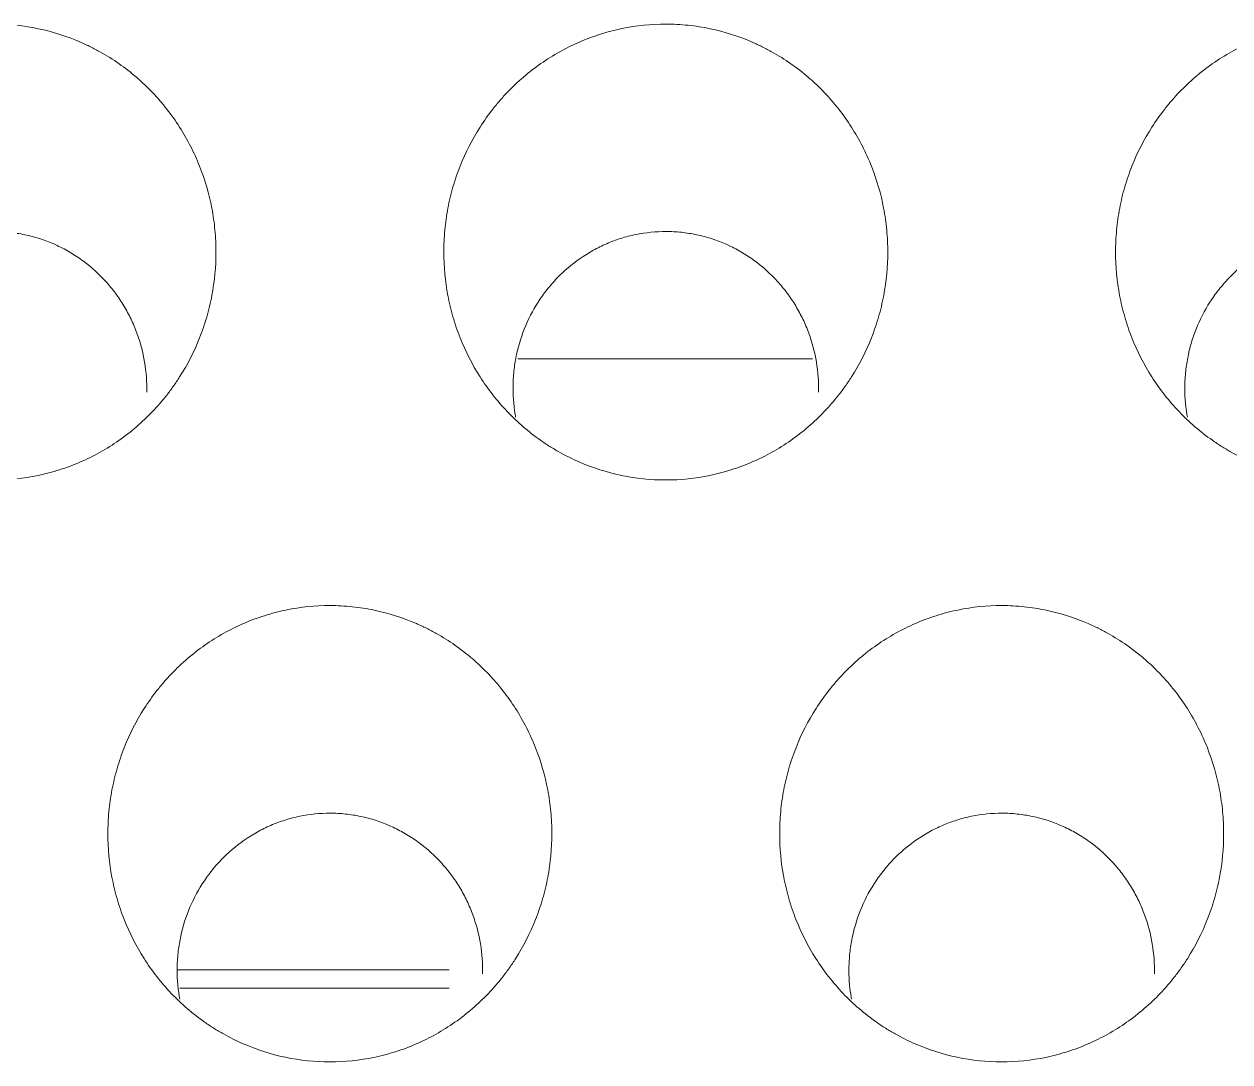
# Model space of a CAD drawing. Header units: millimetres. Extents: x 70151 to 230897, y 35202 to 113211.
# Drawn here: x 178589.31 to 178594.67, y 69182.31 to 69186.92 of the extents above; entities that cross this region are included whole.
import ezdxf

# ---------------------------------------------------------------- set-up
doc = ezdxf.new("R2010")
doc.units = ezdxf.units.MM
doc.header["$LTSCALE"] = 50
doc.layers.add('2-con', color=2, linetype='Continuous')
doc.layers.add('mark-B', color=2, linetype='Continuous', lineweight=20)

# ---------------------------------------------------------------- blocks, each defined once
blk = doc.blocks.new('무풍1WAY 대형')
at = {"layer": 'mark-B'}
for p, q in [((63.7149, -423.1851), (64.9114, -423.1851)), ((64.9212, -423.2677), (63.7143, -423.2677)), ((63.409, -425.9843), (62.0982, -425.9843))]:
    blk.add_line(p, q, dxfattribs=at)
for points, knots in [([(61.2572, -422.8577), (61.1906, -422.8577), (61.1253, -422.8646), (61.0289, -422.8846), (60.9971, -422.893), (60.9498, -422.908), (60.9341, -422.9135), (60.9031, -422.9251), (60.8878, -422.9313), (60.8124, -422.9641), (60.7553, -422.9961), (60.6745, -423.0527), (60.6482, -423.0731), (60.5984, -423.116), (60.551, -423.1611), (60.5083, -423.2105), (60.4781, -423.2491), (60.4683, -423.2622), (60.4493, -423.289), (60.4401, -423.3027), (60.3959, -423.3721), (60.3664, -423.4301), (60.3306, -423.5209), (60.32, -423.5517), (60.3064, -423.5989), (60.3022, -423.6149), (60.2945, -423.6468), (60.2911, -423.6627), (60.276, -423.7428), (60.2699, -423.8074), (60.2699, -423.8887), (60.2703, -423.905), (60.2718, -423.9377), (60.273, -423.9541), (60.2776, -424.0031), (60.2822, -424.0353), (60.3004, -424.131), (60.3184, -424.1934), (60.3544, -424.2846), (60.368, -424.3147), (60.3978, -424.373), (60.4139, -424.4013), (60.4664, -424.4835), (60.5064, -424.5349), (60.5634, -424.5946), (60.5751, -424.6062), (60.5989, -424.6289), (60.6354, -424.6619), (60.6998, -424.7119), (60.7552, -424.7468), (60.7982, -424.7709), (60.8127, -424.7786), (60.8424, -424.7934), (60.8575, -424.8004), (60.9331, -424.8333), (60.9956, -424.8531), (61.092, -424.8733), (61.1246, -424.8784), (61.1908, -424.8853), (61.2237, -424.887), (61.3223, -424.8871), (61.3876, -424.8805), (61.4687, -424.8637), (61.4849, -424.8599), (61.5169, -424.8515), (61.5645, -424.8377), (61.6413, -424.8089), (61.7001, -424.7799), (61.7576, -424.7478), (61.7858, -424.7301), (61.8667, -424.6735), (61.9162, -424.6309), (61.9728, -424.5717), (61.9838, -424.5596), (62.0053, -424.5347), (62.0159, -424.522), (62.0463, -424.4831), (62.0652, -424.4564), (62.1178, -424.374), (62.1475, -424.316), (62.1777, -424.2397), (62.1834, -424.2242), (62.194, -424.1932), (62.2087, -424.1465), (62.2276, -424.0675), (62.2367, -424.0032), (62.2413, -423.9545), (62.2425, -423.9382), (62.244, -423.9055), (62.2444, -423.8891), (62.2444, -423.8072), (62.2383, -423.7426), (62.2202, -423.6469), (62.2127, -423.6152), (62.199, -423.5681), (62.1941, -423.5524), (62.1835, -423.5213), (62.1778, -423.5059), (62.1478, -423.43), (62.1184, -423.3721), (62.0659, -423.2896), (62.047, -423.2629), (62.0063, -423.2108), (61.9849, -423.186), (61.9173, -423.1151), (61.8679, -423.0725), (61.8007, -423.0252), (61.787, -423.0161), (61.7589, -422.9984), (61.7447, -422.99), (61.7016, -422.9658), (61.6722, -422.9512), (61.5822, -422.912), (61.5197, -422.8919), (61.3895, -422.8646), (61.3237, -422.8577), (61.2572, -422.8577)], [0, 0, 0, 0, 0.03125, 0.03125, 0.046875, 0.046875, 0.054687, 0.054687, 0.0625, 0.0625, 0.09375, 0.09375, 0.109375, 0.109375, 0.125, 0.140625, 0.140625, 0.148437, 0.148437, 0.15625, 0.15625, 0.1875, 0.1875, 0.203125, 0.203125, 0.210937, 0.210937, 0.21875, 0.21875, 0.25, 0.25, 0.257812, 0.257812, 0.265625, 0.265625, 0.28125, 0.28125, 0.3125, 0.3125, 0.328125, 0.328125, 0.34375, 0.34375, 0.375, 0.375, 0.382812, 0.382812, 0.390625, 0.40625, 0.421875, 0.421875, 0.429687, 0.429687, 0.4375, 0.4375, 0.46875, 0.46875, 0.484375, 0.484375, 0.5, 0.5, 0.53125, 0.53125, 0.539062, 0.539062, 0.546875, 0.5625, 0.578125, 0.578125, 0.59375, 0.59375, 0.625, 0.625, 0.632812, 0.632812, 0.640625, 0.640625, 0.65625, 0.65625, 0.6875, 0.6875, 0.695312, 0.695312, 0.703125, 0.71875, 0.734375, 0.734375, 0.742187, 0.742187, 0.75, 0.75, 0.78125, 0.78125, 0.796875, 0.796875, 0.804687, 0.804687, 0.8125, 0.8125, 0.84375, 0.84375, 0.859375, 0.859375, 0.875, 0.875, 0.90625, 0.90625, 0.914062, 0.914062, 0.921875, 0.921875, 0.9375, 0.9375, 0.96875, 0.96875, 1, 1, 1, 1]), ([(64.2447, -422.8577), (64.1782, -422.8577), (64.1128, -422.8646), (64.0165, -422.8846), (63.9846, -422.893), (63.9373, -422.908), (63.9216, -422.9135), (63.8906, -422.9251), (63.8753, -422.9313), (63.7999, -422.9641), (63.7429, -422.9961), (63.662, -423.0527), (63.6358, -423.0731), (63.5859, -423.116), (63.5385, -423.1611), (63.4959, -423.2105), (63.4656, -423.2491), (63.4559, -423.2622), (63.4369, -423.289), (63.4277, -423.3027), (63.3835, -423.3721), (63.354, -423.4301), (63.3181, -423.5209), (63.3076, -423.5517), (63.2939, -423.5989), (63.2897, -423.6149), (63.2821, -423.6468), (63.2787, -423.6627), (63.2635, -423.7428), (63.2575, -423.8074), (63.2575, -423.8887), (63.2578, -423.905), (63.2594, -423.9377), (63.2605, -423.9541), (63.2651, -424.0031), (63.2697, -424.0353), (63.2879, -424.131), (63.3059, -424.1934), (63.342, -424.2846), (63.3556, -424.3147), (63.3853, -424.373), (63.4015, -424.4013), (63.4539, -424.4835), (63.494, -424.5349), (63.5509, -424.5946), (63.5626, -424.6062), (63.5865, -424.6289), (63.6229, -424.6619), (63.6874, -424.7119), (63.7427, -424.7468), (63.7857, -424.7709), (63.8003, -424.7786), (63.8299, -424.7934), (63.845, -424.8004), (63.9207, -424.8333), (63.9831, -424.8531), (64.0795, -424.8733), (64.1121, -424.8784), (64.1783, -424.8853), (64.2113, -424.887), (64.3099, -424.8871), (64.3752, -424.8805), (64.4562, -424.8637), (64.4724, -424.8599), (64.5045, -424.8515), (64.552, -424.8377), (64.6288, -424.8089), (64.6876, -424.7799), (64.7451, -424.7478), (64.7733, -424.7301), (64.8542, -424.6735), (64.9038, -424.6309), (64.9603, -424.5717), (64.9714, -424.5596), (64.9929, -424.5347), (65.0034, -424.522), (65.0339, -424.4831), (65.0528, -424.4564), (65.1054, -424.374), (65.135, -424.316), (65.1652, -424.2397), (65.1709, -424.2242), (65.1815, -424.1932), (65.1962, -424.1465), (65.2151, -424.0675), (65.2243, -424.0032), (65.2289, -423.9545), (65.23, -423.9382), (65.2316, -423.9055), (65.232, -423.8891), (65.232, -423.8072), (65.2259, -423.7426), (65.2077, -423.6469), (65.2002, -423.6152), (65.1866, -423.5681), (65.1816, -423.5524), (65.171, -423.5213), (65.1654, -423.5059), (65.1354, -423.43), (65.1059, -423.3721), (65.0534, -423.2896), (65.0346, -423.2629), (64.9939, -423.2108), (64.9724, -423.186), (64.9048, -423.1151), (64.8555, -423.0725), (64.7882, -423.0252), (64.7745, -423.0161), (64.7465, -422.9984), (64.7323, -422.99), (64.6892, -422.9658), (64.6598, -422.9512), (64.5698, -422.912), (64.5073, -422.8919), (64.3771, -422.8646), (64.3112, -422.8577), (64.2447, -422.8577)], [0, 0, 0, 0, 0.03125, 0.03125, 0.046875, 0.046875, 0.054687, 0.054687, 0.0625, 0.0625, 0.09375, 0.09375, 0.109375, 0.109375, 0.125, 0.140625, 0.140625, 0.148437, 0.148437, 0.15625, 0.15625, 0.1875, 0.1875, 0.203125, 0.203125, 0.210937, 0.210937, 0.21875, 0.21875, 0.25, 0.25, 0.257813, 0.257813, 0.265625, 0.265625, 0.28125, 0.28125, 0.3125, 0.3125, 0.328125, 0.328125, 0.34375, 0.34375, 0.375, 0.375, 0.382813, 0.382813, 0.390625, 0.40625, 0.421875, 0.421875, 0.429687, 0.429687, 0.4375, 0.4375, 0.46875, 0.46875, 0.484375, 0.484375, 0.5, 0.5, 0.53125, 0.53125, 0.539062, 0.539062, 0.546875, 0.5625, 0.578125, 0.578125, 0.59375, 0.59375, 0.625, 0.625, 0.632812, 0.632812, 0.640625, 0.640625, 0.65625, 0.65625, 0.6875, 0.6875, 0.695312, 0.695312, 0.703125, 0.71875, 0.734375, 0.734375, 0.742187, 0.742187, 0.75, 0.75, 0.78125, 0.78125, 0.796875, 0.796875, 0.804687, 0.804687, 0.8125, 0.8125, 0.84375, 0.84375, 0.859375, 0.859375, 0.875, 0.875, 0.90625, 0.90625, 0.914062, 0.914062, 0.921875, 0.921875, 0.9375, 0.9375, 0.96875, 0.96875, 1, 1, 1, 1]), ([(60.5781, -423.2486), (60.5771, -423.2938), (60.5834, -423.3828), (60.6059, -423.469), (60.6253, -423.5219), (60.6294, -423.5325), (60.6382, -423.5533), (60.652, -423.5841), (60.6785, -423.6333), (60.7034, -423.6705), (60.7235, -423.6976), (60.7304, -423.7065), (60.7447, -423.724), (60.7521, -423.7326), (60.7902, -423.7747), (60.8235, -423.8049), (60.8776, -423.845), (60.8963, -423.8575), (60.9352, -423.8808), (60.9555, -423.8915), (61.017, -423.9203), (61.0596, -423.9352), (61.1146, -423.9483), (61.1257, -423.9506), (61.1481, -423.9548), (61.1594, -423.9566), (61.1933, -423.961), (61.2159, -423.9628), (61.2837, -423.9647), (61.3288, -423.9614), (61.385, -423.9514), (61.3962, -423.9491), (61.4184, -423.9439), (61.4513, -423.9353), (61.5046, -423.917), (61.5457, -423.8981), (61.5758, -423.8822), (61.5858, -423.8767), (61.6054, -423.8651), (61.615, -423.8591), (61.6622, -423.8279), (61.6971, -423.7995), (61.7371, -423.7597), (61.7449, -423.7516), (61.7602, -423.7348), (61.7677, -423.7262), (61.7893, -423.7001), (61.8028, -423.6821), (61.8404, -423.6263), (61.8618, -423.5869), (61.8973, -423.5035), (61.9108, -423.4607), (61.9249, -423.3952), (61.9286, -423.3732), (61.934, -423.3285), (61.9356, -423.3059), (61.9373, -423.2385), (61.9342, -423.194), (61.9263, -423.1454), (61.9255, -423.141), (61.9247, -423.1366)], [0, 0, 0, 0, 0.05848, 0.116959, 0.116959, 0.131579, 0.131579, 0.146199, 0.175439, 0.204679, 0.204679, 0.219298, 0.219298, 0.233918, 0.233918, 0.292398, 0.292398, 0.321638, 0.321638, 0.350878, 0.350878, 0.409357, 0.409357, 0.423977, 0.423977, 0.438597, 0.438597, 0.467837, 0.467837, 0.526316, 0.526316, 0.540936, 0.540936, 0.555556, 0.584796, 0.614036, 0.614036, 0.628656, 0.628656, 0.643275, 0.643275, 0.701755, 0.701755, 0.716375, 0.716375, 0.730995, 0.730995, 0.760235, 0.760235, 0.818714, 0.818714, 0.877194, 0.877194, 0.906434, 0.906434, 0.935673, 0.935673, 0.994153, 0.994153, 1, 1, 1, 1]), ([(63.5657, -423.2486), (63.5646, -423.2938), (63.571, -423.3828), (63.5934, -423.469), (63.6128, -423.5219), (63.617, -423.5325), (63.6257, -423.5533), (63.6396, -423.5841), (63.6661, -423.6333), (63.6909, -423.6705), (63.711, -423.6976), (63.7179, -423.7065), (63.7322, -423.724), (63.7397, -423.7326), (63.7777, -423.7747), (63.811, -423.8049), (63.8651, -423.845), (63.8839, -423.8575), (63.9228, -423.8808), (63.943, -423.8915), (64.0046, -423.9203), (64.0471, -423.9352), (64.1021, -423.9483), (64.1132, -423.9506), (64.1356, -423.9548), (64.147, -423.9566), (64.1809, -423.961), (64.2035, -423.9628), (64.2712, -423.9647), (64.3163, -423.9614), (64.3725, -423.9514), (64.3838, -423.9491), (64.4059, -423.9439), (64.4388, -423.9353), (64.4922, -423.917), (64.5332, -423.8981), (64.5634, -423.8822), (64.5734, -423.8767), (64.593, -423.8651), (64.6026, -423.8591), (64.6498, -423.8279), (64.6846, -423.7995), (64.7247, -423.7597), (64.7325, -423.7516), (64.7478, -423.7348), (64.7553, -423.7262), (64.7769, -423.7001), (64.7903, -423.6821), (64.8279, -423.6263), (64.8494, -423.5869), (64.8848, -423.5035), (64.8983, -423.4607), (64.9125, -423.3952), (64.9162, -423.3732), (64.9215, -423.3285), (64.9231, -423.3059), (64.9248, -423.2385), (64.9217, -423.194), (64.9138, -423.1454), (64.913, -423.141), (64.9122, -423.1366)], [0, 0, 0, 0, 0.05848, 0.116959, 0.116959, 0.131579, 0.131579, 0.146199, 0.175439, 0.204679, 0.204679, 0.219298, 0.219298, 0.233918, 0.233918, 0.292398, 0.292398, 0.321638, 0.321638, 0.350878, 0.350878, 0.409357, 0.409357, 0.423977, 0.423977, 0.438597, 0.438597, 0.467837, 0.467837, 0.526316, 0.526316, 0.540936, 0.540936, 0.555556, 0.584796, 0.614036, 0.614036, 0.628656, 0.628656, 0.643275, 0.643275, 0.701755, 0.701755, 0.716375, 0.716375, 0.730995, 0.730995, 0.760235, 0.760235, 0.818714, 0.818714, 0.877194, 0.877194, 0.906434, 0.906434, 0.935673, 0.935673, 0.994153, 0.994153, 1, 1, 1, 1]), ([(59.7634, -425.4454), (59.6969, -425.4454), (59.6315, -425.4522), (59.5352, -425.4723), (59.5034, -425.4806), (59.4561, -425.4956), (59.4404, -425.5011), (59.4094, -425.5127), (59.3941, -425.5189), (59.3188, -425.5516), (59.2617, -425.5835), (59.1808, -425.6401), (59.1546, -425.6605), (59.1048, -425.7033), (59.0574, -425.7483), (59.0147, -425.7976), (58.9844, -425.8362), (58.9747, -425.8493), (58.9557, -425.8761), (58.9465, -425.8898), (58.9022, -425.9591), (58.8727, -426.0171), (58.8369, -426.1077), (58.8263, -426.1386), (58.8126, -426.1857), (58.8084, -426.2016), (58.8008, -426.2335), (58.7974, -426.2495), (58.7822, -426.3295), (58.7762, -426.394), (58.7762, -426.4753), (58.7765, -426.4916), (58.7781, -426.5242), (58.7792, -426.5406), (58.7838, -426.5896), (58.7884, -426.6218), (58.8067, -426.7175), (58.8247, -426.7797), (58.8607, -426.8709), (58.8743, -426.901), (58.9041, -426.9592), (58.9203, -426.9874), (58.9727, -427.0696), (59.0128, -427.1209), (59.0697, -427.1805), (59.0814, -427.1922), (59.1053, -427.2148), (59.1418, -427.2477), (59.2062, -427.2977), (59.2615, -427.3325), (59.3045, -427.3566), (59.3191, -427.3643), (59.3488, -427.379), (59.3638, -427.386), (59.4395, -427.4189), (59.5019, -427.4387), (59.5983, -427.4589), (59.6309, -427.464), (59.697, -427.4709), (59.73, -427.4726), (59.8285, -427.4726), (59.8938, -427.466), (59.9748, -427.4492), (59.991, -427.4454), (60.0231, -427.4371), (60.0706, -427.4233), (60.1474, -427.3946), (60.2062, -427.3656), (60.2636, -427.3335), (60.2919, -427.3158), (60.3728, -427.2593), (60.4223, -427.2168), (60.4789, -427.1577), (60.4899, -427.1456), (60.5114, -427.1208), (60.522, -427.108), (60.5524, -427.0692), (60.5713, -427.0425), (60.624, -426.9602), (60.6536, -426.9022), (60.6838, -426.826), (60.6895, -426.8106), (60.7001, -426.7796), (60.7149, -426.7329), (60.7338, -426.6539), (60.7429, -426.5897), (60.7475, -426.5411), (60.7487, -426.5248), (60.7502, -426.4921), (60.7506, -426.4757), (60.7506, -426.3938), (60.7445, -426.3293), (60.7264, -426.2337), (60.7188, -426.2021), (60.7052, -426.1549), (60.7003, -426.1392), (60.6897, -426.1082), (60.684, -426.0928), (60.654, -426.017), (60.6245, -425.9592), (60.572, -425.8767), (60.5531, -425.85), (60.5124, -425.798), (60.491, -425.7732), (60.4234, -425.7024), (60.374, -425.6598), (60.3068, -425.6127), (60.293, -425.6035), (60.265, -425.5859), (60.2508, -425.5774), (60.2077, -425.5533), (60.1783, -425.5387), (60.0884, -425.4996), (60.0258, -425.4795), (59.8957, -425.4522), (59.8299, -425.4454), (59.7634, -425.4454)], [0, 0, 0, 0, 0.03125, 0.03125, 0.046875, 0.046875, 0.054687, 0.054687, 0.0625, 0.0625, 0.09375, 0.09375, 0.109375, 0.109375, 0.125, 0.140625, 0.140625, 0.148437, 0.148437, 0.15625, 0.15625, 0.1875, 0.1875, 0.203125, 0.203125, 0.210937, 0.210937, 0.21875, 0.21875, 0.25, 0.25, 0.257812, 0.257812, 0.265625, 0.265625, 0.28125, 0.28125, 0.3125, 0.3125, 0.328125, 0.328125, 0.34375, 0.34375, 0.375, 0.375, 0.382812, 0.382812, 0.390625, 0.40625, 0.421875, 0.421875, 0.429687, 0.429687, 0.4375, 0.4375, 0.46875, 0.46875, 0.484375, 0.484375, 0.5, 0.5, 0.53125, 0.53125, 0.539062, 0.539062, 0.546875, 0.5625, 0.578125, 0.578125, 0.59375, 0.59375, 0.625, 0.625, 0.632812, 0.632812, 0.640625, 0.640625, 0.65625, 0.65625, 0.6875, 0.6875, 0.695312, 0.695312, 0.703125, 0.71875, 0.734375, 0.734375, 0.742187, 0.742187, 0.75, 0.75, 0.78125, 0.78125, 0.796875, 0.796875, 0.804687, 0.804687, 0.8125, 0.8125, 0.84375, 0.84375, 0.859375, 0.859375, 0.875, 0.875, 0.90625, 0.90625, 0.914062, 0.914062, 0.921875, 0.921875, 0.9375, 0.9375, 0.96875, 0.96875, 1, 1, 1, 1]), ([(62.7509, -425.4454), (62.6844, -425.4454), (62.6191, -425.4522), (62.5228, -425.4723), (62.491, -425.4806), (62.4437, -425.4956), (62.4279, -425.5011), (62.397, -425.5127), (62.3817, -425.5189), (62.3063, -425.5516), (62.2492, -425.5835), (62.1684, -425.6401), (62.1422, -425.6605), (62.0923, -425.7033), (62.0449, -425.7483), (62.0022, -425.7976), (61.972, -425.8362), (61.9622, -425.8493), (61.9432, -425.8761), (61.934, -425.8898), (61.8898, -425.9591), (61.8603, -426.0171), (61.8244, -426.1077), (61.8139, -426.1386), (61.8002, -426.1857), (61.796, -426.2016), (61.7884, -426.2335), (61.7849, -426.2495), (61.7698, -426.3295), (61.7637, -426.394), (61.7637, -426.4753), (61.7641, -426.4916), (61.7656, -426.5242), (61.7668, -426.5406), (61.7714, -426.5896), (61.776, -426.6218), (61.7942, -426.7175), (61.8122, -426.7797), (61.8483, -426.8709), (61.8619, -426.901), (61.8916, -426.9592), (61.9078, -426.9874), (61.9603, -427.0696), (62.0004, -427.1209), (62.0573, -427.1805), (62.069, -427.1922), (62.0928, -427.2148), (62.1293, -427.2477), (62.1937, -427.2977), (62.2491, -427.3325), (62.2921, -427.3566), (62.3067, -427.3643), (62.3363, -427.379), (62.3514, -427.386), (62.427, -427.4189), (62.4894, -427.4387), (62.5858, -427.4589), (62.6184, -427.464), (62.6846, -427.4709), (62.7175, -427.4726), (62.8161, -427.4726), (62.8813, -427.466), (62.9624, -427.4492), (62.9786, -427.4454), (63.0106, -427.4371), (63.0582, -427.4233), (63.1349, -427.3946), (63.1937, -427.3656), (63.2512, -427.3335), (63.2794, -427.3158), (63.3603, -427.2593), (63.4098, -427.2168), (63.4664, -427.1577), (63.4774, -427.1456), (63.499, -427.1208), (63.5095, -427.108), (63.54, -427.0692), (63.5589, -427.0425), (63.6115, -426.9602), (63.6411, -426.9022), (63.6714, -426.826), (63.6771, -426.8106), (63.6877, -426.7796), (63.7024, -426.7329), (63.7213, -426.6539), (63.7304, -426.5897), (63.7351, -426.5411), (63.7362, -426.5248), (63.7378, -426.4921), (63.7381, -426.4757), (63.7382, -426.3938), (63.732, -426.3293), (63.7139, -426.2337), (63.7064, -426.2021), (63.6928, -426.1549), (63.6878, -426.1392), (63.6772, -426.1082), (63.6715, -426.0928), (63.6415, -426.017), (63.6121, -425.9592), (63.5595, -425.8767), (63.5407, -425.85), (63.5, -425.798), (63.4785, -425.7732), (63.4109, -425.7024), (63.3616, -425.6598), (63.2943, -425.6127), (63.2806, -425.6035), (63.2526, -425.5859), (63.2383, -425.5774), (63.1952, -425.5533), (63.1659, -425.5387), (63.0759, -425.4996), (63.0134, -425.4795), (62.8833, -425.4522), (62.8174, -425.4454), (62.7509, -425.4454)], [0, 0, 0, 0, 0.03125, 0.03125, 0.046875, 0.046875, 0.054687, 0.054687, 0.0625, 0.0625, 0.09375, 0.09375, 0.109375, 0.109375, 0.125, 0.140625, 0.140625, 0.148437, 0.148437, 0.15625, 0.15625, 0.1875, 0.1875, 0.203125, 0.203125, 0.210937, 0.210937, 0.21875, 0.21875, 0.25, 0.25, 0.257812, 0.257812, 0.265625, 0.265625, 0.28125, 0.28125, 0.3125, 0.3125, 0.328125, 0.328125, 0.34375, 0.34375, 0.375, 0.375, 0.382812, 0.382812, 0.390625, 0.40625, 0.421875, 0.421875, 0.429687, 0.429687, 0.4375, 0.4375, 0.46875, 0.46875, 0.484375, 0.484375, 0.5, 0.5, 0.53125, 0.53125, 0.539062, 0.539062, 0.546875, 0.5625, 0.578125, 0.578125, 0.59375, 0.59375, 0.625, 0.625, 0.632812, 0.632812, 0.640625, 0.640625, 0.65625, 0.65625, 0.6875, 0.6875, 0.695312, 0.695312, 0.703125, 0.71875, 0.734375, 0.734375, 0.742187, 0.742187, 0.75, 0.75, 0.78125, 0.78125, 0.796875, 0.796875, 0.804687, 0.804687, 0.8125, 0.8125, 0.84375, 0.84375, 0.859375, 0.859375, 0.875, 0.875, 0.90625, 0.90625, 0.914062, 0.914062, 0.921875, 0.921875, 0.9375, 0.9375, 0.96875, 0.96875, 1, 1, 1, 1]), ([(65.7385, -425.4454), (65.672, -425.4454), (65.6066, -425.4522), (65.5103, -425.4723), (65.4785, -425.4806), (65.4312, -425.4956), (65.4155, -425.5011), (65.3845, -425.5127), (65.3692, -425.5189), (65.2939, -425.5516), (65.2368, -425.5835), (65.1559, -425.6401), (65.1297, -425.6605), (65.0799, -425.7033), (65.0325, -425.7483), (64.9898, -425.7976), (64.9595, -425.8362), (64.9498, -425.8493), (64.9308, -425.8761), (64.9216, -425.8898), (64.8773, -425.9591), (64.8478, -426.0171), (64.812, -426.1077), (64.8014, -426.1386), (64.7877, -426.1857), (64.7835, -426.2016), (64.7759, -426.2335), (64.7725, -426.2495), (64.7573, -426.3295), (64.7513, -426.394), (64.7513, -426.4753), (64.7516, -426.4916), (64.7532, -426.5242), (64.7543, -426.5406), (64.7589, -426.5896), (64.7635, -426.6218), (64.7818, -426.7175), (64.7998, -426.7797), (64.8358, -426.8709), (64.8494, -426.901), (64.8792, -426.9592), (64.8954, -426.9874), (64.9478, -427.0696), (64.9879, -427.1209), (65.0448, -427.1805), (65.0565, -427.1922), (65.0804, -427.2148), (65.1169, -427.2477), (65.1813, -427.2977), (65.2366, -427.3325), (65.2796, -427.3566), (65.2942, -427.3643), (65.3239, -427.379), (65.3389, -427.386), (65.4146, -427.4189), (65.477, -427.4387), (65.5734, -427.4589), (65.606, -427.464), (65.6721, -427.4709), (65.7051, -427.4726), (65.8036, -427.4726), (65.8689, -427.466), (65.9499, -427.4492), (65.9661, -427.4454), (65.9982, -427.4371), (66.0457, -427.4233), (66.1225, -427.3946), (66.1813, -427.3656), (66.2387, -427.3335), (66.2669, -427.3158), (66.3479, -427.2593), (66.3974, -427.2168), (66.4539, -427.1577), (66.465, -427.1456), (66.4865, -427.1208), (66.4971, -427.108), (66.5275, -427.0692), (66.5464, -427.0425), (66.599, -426.9602), (66.6287, -426.9022), (66.6589, -426.826), (66.6646, -426.8106), (66.6752, -426.7796), (66.69, -426.7329), (66.7088, -426.6539), (66.718, -426.5897), (66.7226, -426.5411), (66.7238, -426.5248), (66.7253, -426.4921), (66.7257, -426.4757), (66.7257, -426.3938), (66.7196, -426.3293), (66.7015, -426.2337), (66.6939, -426.2021), (66.6803, -426.1549), (66.6754, -426.1392), (66.6648, -426.1082), (66.6591, -426.0928), (66.6291, -426.017), (66.5996, -425.9592), (66.5471, -425.8767), (66.5282, -425.85), (66.4875, -425.798), (66.4661, -425.7732), (66.3985, -425.7024), (66.3491, -425.6598), (66.2819, -425.6127), (66.2681, -425.6035), (66.2401, -425.5859), (66.2259, -425.5774), (66.1828, -425.5533), (66.1534, -425.5387), (66.0634, -425.4996), (66.0009, -425.4795), (65.8708, -425.4522), (65.805, -425.4454), (65.7385, -425.4454)], [0, 0, 0, 0, 0.03125, 0.03125, 0.046875, 0.046875, 0.054688, 0.054688, 0.0625, 0.0625, 0.09375, 0.09375, 0.109375, 0.109375, 0.125, 0.140625, 0.140625, 0.148438, 0.148438, 0.15625, 0.15625, 0.1875, 0.1875, 0.203125, 0.203125, 0.210938, 0.210938, 0.21875, 0.21875, 0.25, 0.25, 0.257813, 0.257813, 0.265625, 0.265625, 0.28125, 0.28125, 0.3125, 0.3125, 0.328125, 0.328125, 0.34375, 0.34375, 0.375, 0.375, 0.382813, 0.382813, 0.390625, 0.40625, 0.421875, 0.421875, 0.429688, 0.429688, 0.4375, 0.4375, 0.46875, 0.46875, 0.484375, 0.484375, 0.5, 0.5, 0.53125, 0.53125, 0.539063, 0.539063, 0.546875, 0.5625, 0.578125, 0.578125, 0.59375, 0.59375, 0.625, 0.625, 0.632813, 0.632813, 0.640625, 0.640625, 0.65625, 0.65625, 0.6875, 0.6875, 0.695313, 0.695313, 0.703125, 0.71875, 0.734375, 0.734375, 0.742188, 0.742188, 0.75, 0.75, 0.78125, 0.78125, 0.796875, 0.796875, 0.804688, 0.804688, 0.8125, 0.8125, 0.84375, 0.84375, 0.859375, 0.859375, 0.875, 0.875, 0.90625, 0.90625, 0.914063, 0.914063, 0.921875, 0.921875, 0.9375, 0.9375, 0.96875, 0.96875, 1, 1, 1, 1]), ([(59.0842, -425.8357), (59.0831, -425.8809), (59.0895, -425.9699), (59.1119, -426.056), (59.1313, -426.1089), (59.1355, -426.1195), (59.1442, -426.1403), (59.1581, -426.171), (59.1846, -426.2203), (59.2095, -426.2574), (59.2296, -426.2845), (59.2365, -426.2934), (59.2508, -426.3108), (59.2582, -426.3194), (59.2963, -426.3615), (59.3296, -426.3917), (59.3837, -426.4318), (59.4025, -426.4443), (59.4414, -426.4675), (59.4617, -426.4783), (59.5232, -426.507), (59.5658, -426.5218), (59.6208, -426.5349), (59.6319, -426.5373), (59.6543, -426.5414), (59.6656, -426.5432), (59.6995, -426.5477), (59.7221, -426.5495), (59.7899, -426.5514), (59.8349, -426.5481), (59.8912, -426.538), (59.9024, -426.5357), (59.9245, -426.5306), (59.9574, -426.522), (60.0108, -426.5037), (60.0518, -426.4848), (60.082, -426.469), (60.092, -426.4635), (60.1116, -426.4519), (60.1212, -426.4459), (60.1684, -426.4148), (60.2033, -426.3864), (60.2433, -426.3467), (60.2512, -426.3385), (60.2665, -426.3218), (60.274, -426.3132), (60.2956, -426.2871), (60.309, -426.2691), (60.3467, -426.2133), (60.3681, -426.174), (60.4036, -426.0906), (60.4171, -426.0479), (60.4313, -425.9824), (60.435, -425.9604), (60.4404, -425.9158), (60.442, -425.8931), (60.4437, -425.8257), (60.4406, -425.7812), (60.4327, -425.7328), (60.4319, -425.7285), (60.4311, -425.7242)], [0, 0, 0, 0, 0.058486, 0.116973, 0.116973, 0.131594, 0.131594, 0.146216, 0.175459, 0.204702, 0.204702, 0.219324, 0.219324, 0.233946, 0.233946, 0.292432, 0.292432, 0.321675, 0.321675, 0.350918, 0.350918, 0.409405, 0.409405, 0.424026, 0.424026, 0.438648, 0.438648, 0.467891, 0.467891, 0.526378, 0.526378, 0.540999, 0.540999, 0.555621, 0.584864, 0.614107, 0.614107, 0.628729, 0.628729, 0.643351, 0.643351, 0.701837, 0.701837, 0.716459, 0.716459, 0.73108, 0.73108, 0.760323, 0.760323, 0.81881, 0.81881, 0.877296, 0.877296, 0.906539, 0.906539, 0.935783, 0.935783, 0.994269, 0.994269, 1, 1, 1, 1]), ([(62.0717, -425.8357), (62.0707, -425.8809), (62.077, -425.9699), (62.0995, -426.056), (62.1189, -426.1089), (62.123, -426.1195), (62.1318, -426.1403), (62.1456, -426.171), (62.1722, -426.2203), (62.1971, -426.2574), (62.2171, -426.2845), (62.224, -426.2934), (62.2384, -426.3108), (62.2458, -426.3194), (62.2839, -426.3615), (62.3172, -426.3917), (62.3713, -426.4318), (62.39, -426.4443), (62.429, -426.4675), (62.4492, -426.4783), (62.5108, -426.507), (62.5533, -426.5218), (62.6083, -426.5349), (62.6194, -426.5373), (62.6418, -426.5414), (62.6531, -426.5432), (62.6871, -426.5477), (62.7097, -426.5495), (62.7774, -426.5514), (62.8225, -426.5481), (62.8787, -426.538), (62.8899, -426.5357), (62.9121, -426.5306), (62.945, -426.522), (62.9983, -426.5037), (63.0394, -426.4848), (63.0696, -426.469), (63.0796, -426.4635), (63.0992, -426.4519), (63.1088, -426.4459), (63.156, -426.4148), (63.1908, -426.3864), (63.2309, -426.3467), (63.2387, -426.3385), (63.254, -426.3218), (63.2615, -426.3132), (63.2831, -426.2871), (63.2966, -426.2691), (63.3342, -426.2133), (63.3557, -426.174), (63.3912, -426.0906), (63.4047, -426.0479), (63.4189, -425.9824), (63.4226, -425.9604), (63.4279, -425.9158), (63.4295, -425.8931), (63.4312, -425.8257), (63.4281, -425.7812), (63.4202, -425.7328), (63.4195, -425.7285), (63.4187, -425.7242)], [0, 0, 0, 0, 0.058486, 0.116973, 0.116973, 0.131594, 0.131594, 0.146216, 0.175459, 0.204702, 0.204702, 0.219324, 0.219324, 0.233946, 0.233946, 0.292432, 0.292432, 0.321675, 0.321675, 0.350918, 0.350918, 0.409405, 0.409405, 0.424026, 0.424026, 0.438648, 0.438648, 0.467891, 0.467891, 0.526378, 0.526378, 0.540999, 0.540999, 0.555621, 0.584864, 0.614107, 0.614107, 0.628729, 0.628729, 0.643351, 0.643351, 0.701837, 0.701837, 0.716459, 0.716459, 0.73108, 0.73108, 0.760323, 0.760323, 0.81881, 0.81881, 0.877296, 0.877296, 0.906539, 0.906539, 0.935783, 0.935783, 0.994269, 0.994269, 1, 1, 1, 1]), ([(65.0593, -425.8357), (65.0582, -425.8809), (65.0646, -425.9699), (65.087, -426.056), (65.1064, -426.1089), (65.1106, -426.1195), (65.1193, -426.1403), (65.1332, -426.171), (65.1597, -426.2203), (65.1846, -426.2574), (65.2047, -426.2845), (65.2116, -426.2934), (65.2259, -426.3108), (65.2333, -426.3194), (65.2714, -426.3615), (65.3047, -426.3917), (65.3588, -426.4318), (65.3776, -426.4443), (65.4165, -426.4675), (65.4368, -426.4783), (65.4983, -426.507), (65.5409, -426.5218), (65.5959, -426.5349), (65.607, -426.5373), (65.6294, -426.5414), (65.6407, -426.5432), (65.6746, -426.5477), (65.6972, -426.5495), (65.765, -426.5514), (65.81, -426.5481), (65.8663, -426.538), (65.8775, -426.5357), (65.8996, -426.5306), (65.9325, -426.522), (65.9859, -426.5037), (66.0269, -426.4848), (66.0571, -426.469), (66.0671, -426.4635), (66.0867, -426.4519), (66.0963, -426.4459), (66.1435, -426.4148), (66.1784, -426.3864), (66.2184, -426.3467), (66.2263, -426.3385), (66.2416, -426.3218), (66.249, -426.3132), (66.2707, -426.2871), (66.2841, -426.2691), (66.3218, -426.2133), (66.3432, -426.174), (66.3787, -426.0906), (66.3922, -426.0479), (66.4064, -425.9824), (66.4101, -425.9604), (66.4155, -425.9158), (66.4171, -425.8931), (66.4188, -425.8257), (66.4157, -425.7812), (66.4078, -425.7328), (66.407, -425.7285), (66.4062, -425.7242)], [0, 0, 0, 0, 0.058486, 0.116973, 0.116973, 0.131594, 0.131594, 0.146216, 0.175459, 0.204702, 0.204702, 0.219324, 0.219324, 0.233946, 0.233946, 0.292432, 0.292432, 0.321675, 0.321675, 0.350918, 0.350918, 0.409405, 0.409405, 0.424026, 0.424026, 0.438648, 0.438648, 0.467891, 0.467891, 0.526378, 0.526378, 0.540999, 0.540999, 0.555621, 0.584864, 0.614107, 0.614107, 0.628729, 0.628729, 0.643351, 0.643351, 0.701837, 0.701837, 0.716459, 0.716459, 0.73108, 0.73108, 0.760323, 0.760323, 0.81881, 0.81881, 0.877296, 0.877296, 0.906539, 0.906539, 0.935783, 0.935783, 0.994269, 0.994269, 1, 1, 1, 1])]:
    blk.add_open_spline(points, degree=3, knots=knots, dxfattribs=at)
blk = doc.blocks.new('dpdjzjs')
at = {"layer": 'mark-B', "rotation": 180}
blk.add_blockref('무풍1WAY 대형', (178654.9147, 88751.491), dxfattribs=at)

msp = doc.modelspace()

# ---------------------------------------------------------------- block references
at = {"layer": '2-con'}
msp.add_blockref('dpdjzjs', (0, -19992.0434), dxfattribs=at)

doc.saveas('drawing.dxf')
